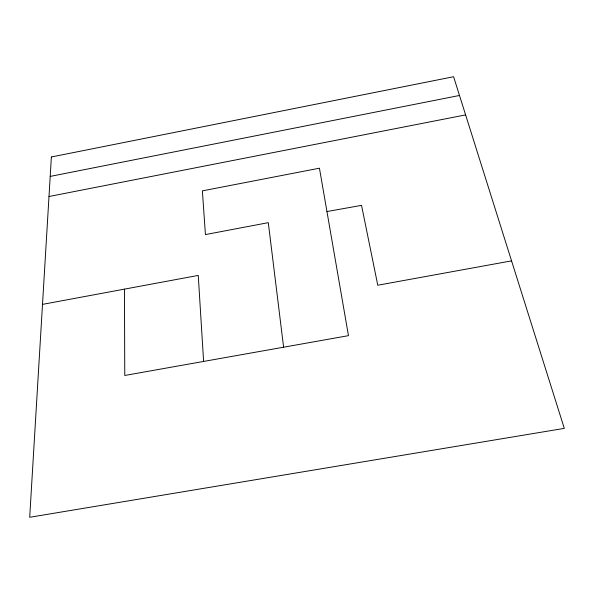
<?xml version="1.0" encoding="UTF-8"?>
<svg xmlns="http://www.w3.org/2000/svg" width="594" height="594" viewBox="0 0 594 594"><rect width="100%" height="100%" fill="white"/><g stroke="black" fill="none" stroke-linecap="round" stroke-linejoin="round"><path stroke-width="0.89" d="M50.208 176.403L459.496 95.471M48.998 196.503L465.607 114.894M42.508 304.373L198.255 275.416L203.608 361.442M511.568 260.87L377.777 285.231L361.538 205.368L326.952 211.538M283.605 347.2L268.288 222.661L205.435 234.578L202.368 190.867L319.438 168.199L348.463 335.662L124.762 375.467L124.458 289.137M51.374 156.979L29.7 517.277L564.3 428.378L453.593 76.723L51.374 156.979"/></g></svg>
